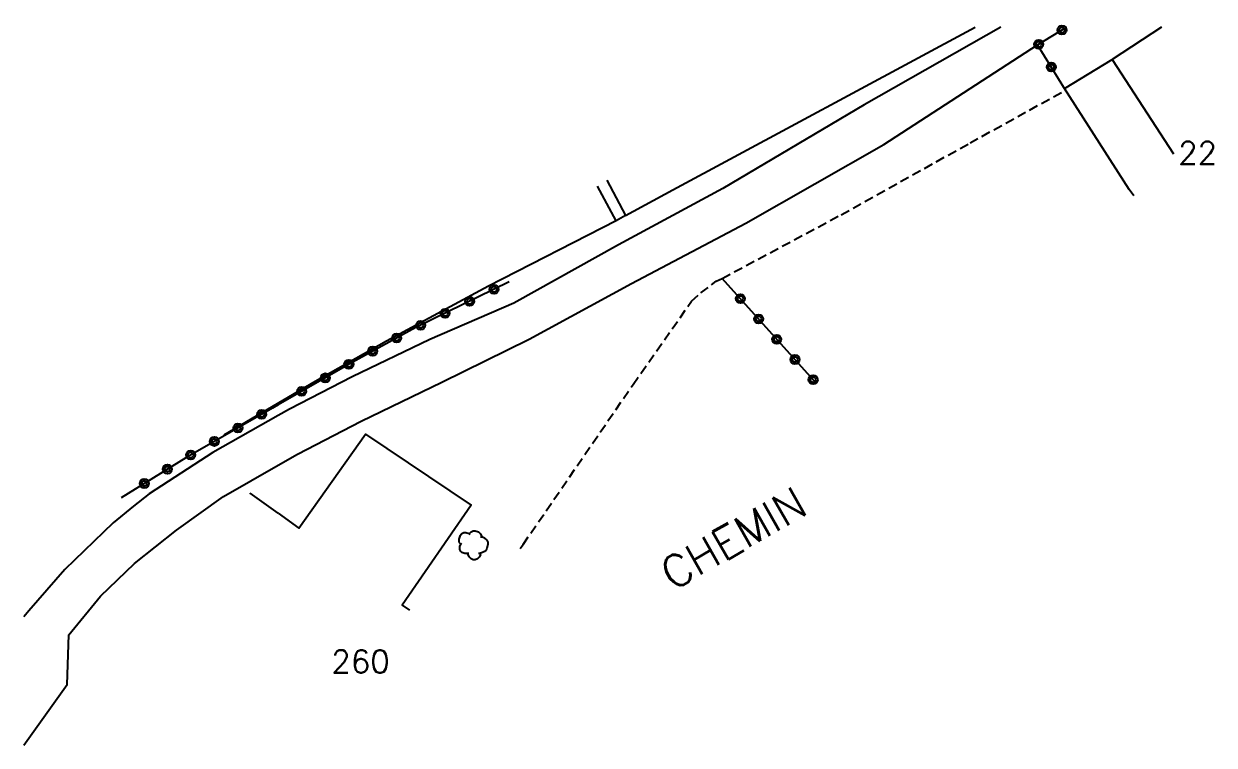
# Model space of a CAD drawing. Header units: millimetres. Extents: x 161000 to 161996, y 121112 to 122000.
# Drawn here: x 161000 to 161065.6, y 121960.4 to 122000.2 of the extents above; entities that cross this region are included whole.
import ezdxf
from ezdxf.enums import TextEntityAlignment as Align

# ---------------------------------------------------------------- set-up
doc = ezdxf.new("R2010")
doc.units = ezdxf.units.MM
doc.linetypes.add('DASHED', pattern=[0.75, 0.5, -0.25])
doc.layers.get('0').update_dxf_attribs({"linetype": 'CONTINUOUS'})
for name, color, linetype in [('W0071', 7, 'CONTINUOUS'), ('W0101', 7, 'CONTINUOUS'), ('W0104', 1, 'CONTINUOUS'), ('W0105', 7, 'CONTINUOUS'), ('W0112', 1, 'DASHED'), ('W0300', 7, 'CONTINUOUS'), ('W0323', 7, 'CONTINUOUS'), ('W0510', 5, 'CONTINUOUS'), ('W0511', 5, 'CONTINUOUS'), ('W0989', 7, 'CONTINUOUS'), ('W0991', 7, 'CONTINUOUS')]:
    doc.layers.add(name, color=color, linetype=linetype)
doc.styles.get("Standard").update_dxf_attribs({"font": 'romans.shx', "width": 0.85})

# ---------------------------------------------------------------- blocks, each defined once
blk = doc.blocks.new('T300')
for p, q in [((-0.571, 0.686), (-0.686, 0.629)), ((-0.457, 0.686), (-0.571, 0.686)), ((-0.286, 0.629), (-0.457, 0.686)), ((-0.286, 0.629), (-0.171, 0.743)), ((-0.171, 0.743), (-0.057, 0.8)), ((-0.057, 0.8), (0.057, 0.8)), ((0.057, 0.8), (0.229, 0.743)), ((0.229, 0.743), (0.343, 0.629)), ((-0.8, 0.514), (-0.857, 0.343)), ((-0.857, 0.343), (-0.857, 0.171)), ((-0.857, 0.171), (-0.743, 0.057)), ((-0.686, 0.629), (-0.8, 0.514)), ((-0.8, -0.057), (-0.743, 0.057)), ((-0.743, 0.057), (-0.686, 0.114)), ((-0.229, 0.571), (-0.286, 0.629)), ((0.343, 0.629), (0.4, 0.514)), ((0.457, 0.457), (0.343, 0.457)), ((0.4, 0.514), (0.4, 0.457)), ((0.571, 0.4), (0.457, 0.457)), ((0.571, 0.4), (0.686, 0.286)), ((0.686, 0.286), (0.743, 0.171)), ((0.743, 0.057), (0.686, -0.171)), ((0.743, 0.171), (0.743, 0.057)), ((-0.8, -0.171), (-0.8, -0.057)), ((-0.8, -0.229), (-0.8, -0.171)), ((-0.743, -0.343), (-0.8, -0.229)), ((-0.686, -0.4), (-0.743, -0.343)), ((-0.514, -0.457), (-0.686, -0.4)), ((-0.4, -0.457), (-0.514, -0.457)), ((-0.4, -0.457), (-0.343, -0.457)), ((-0.343, -0.457), (-0.343, -0.4)), ((-0.343, -0.514), (-0.343, -0.457)), ((-0.286, -0.629), (-0.343, -0.514)), ((-0.171, -0.743), (-0.286, -0.629)), ((0.286, -0.457), (0.229, -0.457)), ((0.286, -0.629), (0.229, -0.686)), ((0.457, -0.4), (0.286, -0.457)), ((0.343, -0.514), (0.286, -0.629)), ((0.343, -0.514), (0.343, -0.457)), ((0.571, -0.343), (0.457, -0.4)), ((0.629, -0.286), (0.571, -0.343)), ((0.686, -0.171), (0.629, -0.286)), ((-0.057, -0.8), (-0.171, -0.743)), ((0.057, -0.8), (-0.057, -0.8)), ((0.171, -0.743), (0.057, -0.8)), ((0.229, -0.686), (0.171, -0.743))]:
    blk.add_line(p, q)
blk = doc.blocks.new('t323o')
at = {"color": 0, "linetype": 'Continuous'}
for radius in [0.25, 0.15]:
    blk.add_circle((0, 0), radius, dxfattribs=at)

msp = doc.modelspace()

# ---------------------------------------------------------------- linework, layer by layer
at = {"layer": 'W0071'}
for points in [[(161053.799, 122000), (161046.287, 121995.714), (161038.493, 121991.112), (161032.76, 121987.997), (161026.996, 121984.784), (161022.362, 121982.783), (161018.078, 121980.734), (161014.626, 121978.951), (161014, 121978.595)], [(161057.422, 121999.988), (161057.443, 122000)], [(161014, 121975.855), (161015.082, 121976.477), (161018.588, 121978.294), (161023.021, 121980.431), (161027.823, 121982.8), (161033.467, 121985.876), (161039.765, 121989.201), (161047.363, 121993.524), (161055.836, 121999.014)], [(161014, 121978.595), (161010.407, 121976.555), (161006.905, 121974.284), (161006.033, 121973.598), (161004.917, 121972.682), (161002.251, 121970.116), (161000.27, 121967.838), (161000, 121967.506)], [(161000, 121960.436), (161002.396, 121963.784), (161002.487, 121966.509), (161004.219, 121968.652), (161006.101, 121970.442), (161008.408, 121972.277), (161011.006, 121974.134), (161014, 121975.855)]]:
    msp.add_lwpolyline(points, dxfattribs=at)
at = {"layer": 'W0101'}
for points in [[(161062.66, 122000), (161059.943, 121998.22), (161063.319, 121993.008)], [(161014, 121973.214), (161015.145, 121972.391), (161018.813, 121977.568), (161024.634, 121973.651), (161020.844, 121968.149), (161021.238, 121967.867)], [(161014, 121973.214), (161012.464, 121974.318), (161012.464, 121974.318)]]:
    msp.add_lwpolyline(points, dxfattribs=at)
at = {"layer": 'W0104'}
msp.add_lwpolyline([(161061.128, 121990.71), (161060.879, 121991.06), (161057.308, 121996.611), (161059.943, 121998.22)], dxfattribs=at)
at = {"layer": 'W0105'}
msp.add_lwpolyline([(161032.102, 121991.559), (161033.141, 121989.612), (161032.629, 121989.327), (161031.604, 121991.234)], dxfattribs=at)
at = {"layer": 'W0112'}
msp.add_lwpolyline([(161027.342, 121971.268), (161027.498, 121971.5), (161033.553, 121980.308), (161036.775, 121984.893), (161037.284, 121985.351), (161038.135, 121985.998), (161038.463, 121986.153), (161045.015, 121989.658), (161052.111, 121993.616), (161057.368, 121996.518)], dxfattribs=at)
at = {"layer": 'W0323'}
for points in [[(161057.368, 121996.518), (161055.836, 121999.014), (161057.422, 121999.988)], [(161026.738, 121985.96), (161021.589, 121983.441), (161018.076, 121981.521), (161014, 121979.179)], [(161043.657, 121980.361), (161038.466, 121986.154)], [(161014, 121979.179), (161013.703, 121979.008), (161008.924, 121976.271), (161005.359, 121974.065)]]:
    msp.add_lwpolyline(points, dxfattribs=at)
at = {"layer": 'W0510'}
msp.add_lwpolyline([(161033.141, 121989.612), (161035.752, 121991.032), (161052.399, 122000)], dxfattribs=at)
at = {"layer": 'W0511'}
msp.add_lwpolyline([(161032.629, 121989.327), (161025.599, 121985.726), (161019.978, 121982.692), (161016.05, 121980.478), (161011.024, 121977.513)], dxfattribs=at)

# ---------------------------------------------------------------- block references
at = {"layer": 'W0300'}
msp.add_blockref('T300', (161024.807, 121971.447), dxfattribs=at)
at = {"layer": 'W0323'}
for p, rotation in [((161057.175, 121999.836), 31.55506684176656), ((161055.897, 121999.051), 31.55506684176656), ((161056.583, 121997.796), 121.5408554314808), ((161025.897, 121985.548), 206.0688607633149), ((161039.467, 121985.037), 131.8623638937732), ((161024.549, 121984.889), 206.0688607633149), ((161023.202, 121984.23), 206.0688607633149), ((161040.468, 121983.92), 131.8623638937732), ((161021.855, 121983.571), 206.0688607633149), ((161020.532, 121982.863), 208.6584317207294), ((161041.469, 121982.803), 131.8623638937732), ((161019.216, 121982.144), 208.6584317207294), ((161042.47, 121981.685), 131.8623638937732), ((161017.902, 121981.421), 209.8809396203991), ((161016.601, 121980.674), 209.8809396203991), ((161043.471, 121980.568), 131.8623638937732), ((161015.301, 121979.926), 209.8809396203991), ((161013.096, 121978.66), 209.8003691857275), ((161011.794, 121977.915), 209.8003691857275), ((161010.493, 121977.169), 209.8003691857275), ((161009.191, 121976.424), 209.8003691857275), ((161007.91, 121975.644), 211.7489663870153), ((161006.635, 121974.854), 211.7489663870153)]:
    msp.add_blockref('t323o', p, dxfattribs=dict(at, rotation=rotation))

# ---------------------------------------------------------------- texts
at = {"layer": 'W0989'}
msp.add_text('CHEMIN', height=1.75, rotation=29.6662, dxfattribs=at).set_placement((161035.306, 121969.688), align=Align.MIDDLE_LEFT)
at = {"layer": 'W0991'}
for s, p in [('22', (161064.647, 121993.063)), ('260', (161018.546, 121965.042))]:
    msp.add_text(s, height=1.25, dxfattribs=at).set_placement(p, align=Align.MIDDLE_CENTER)

doc.saveas('drawing.dxf')
